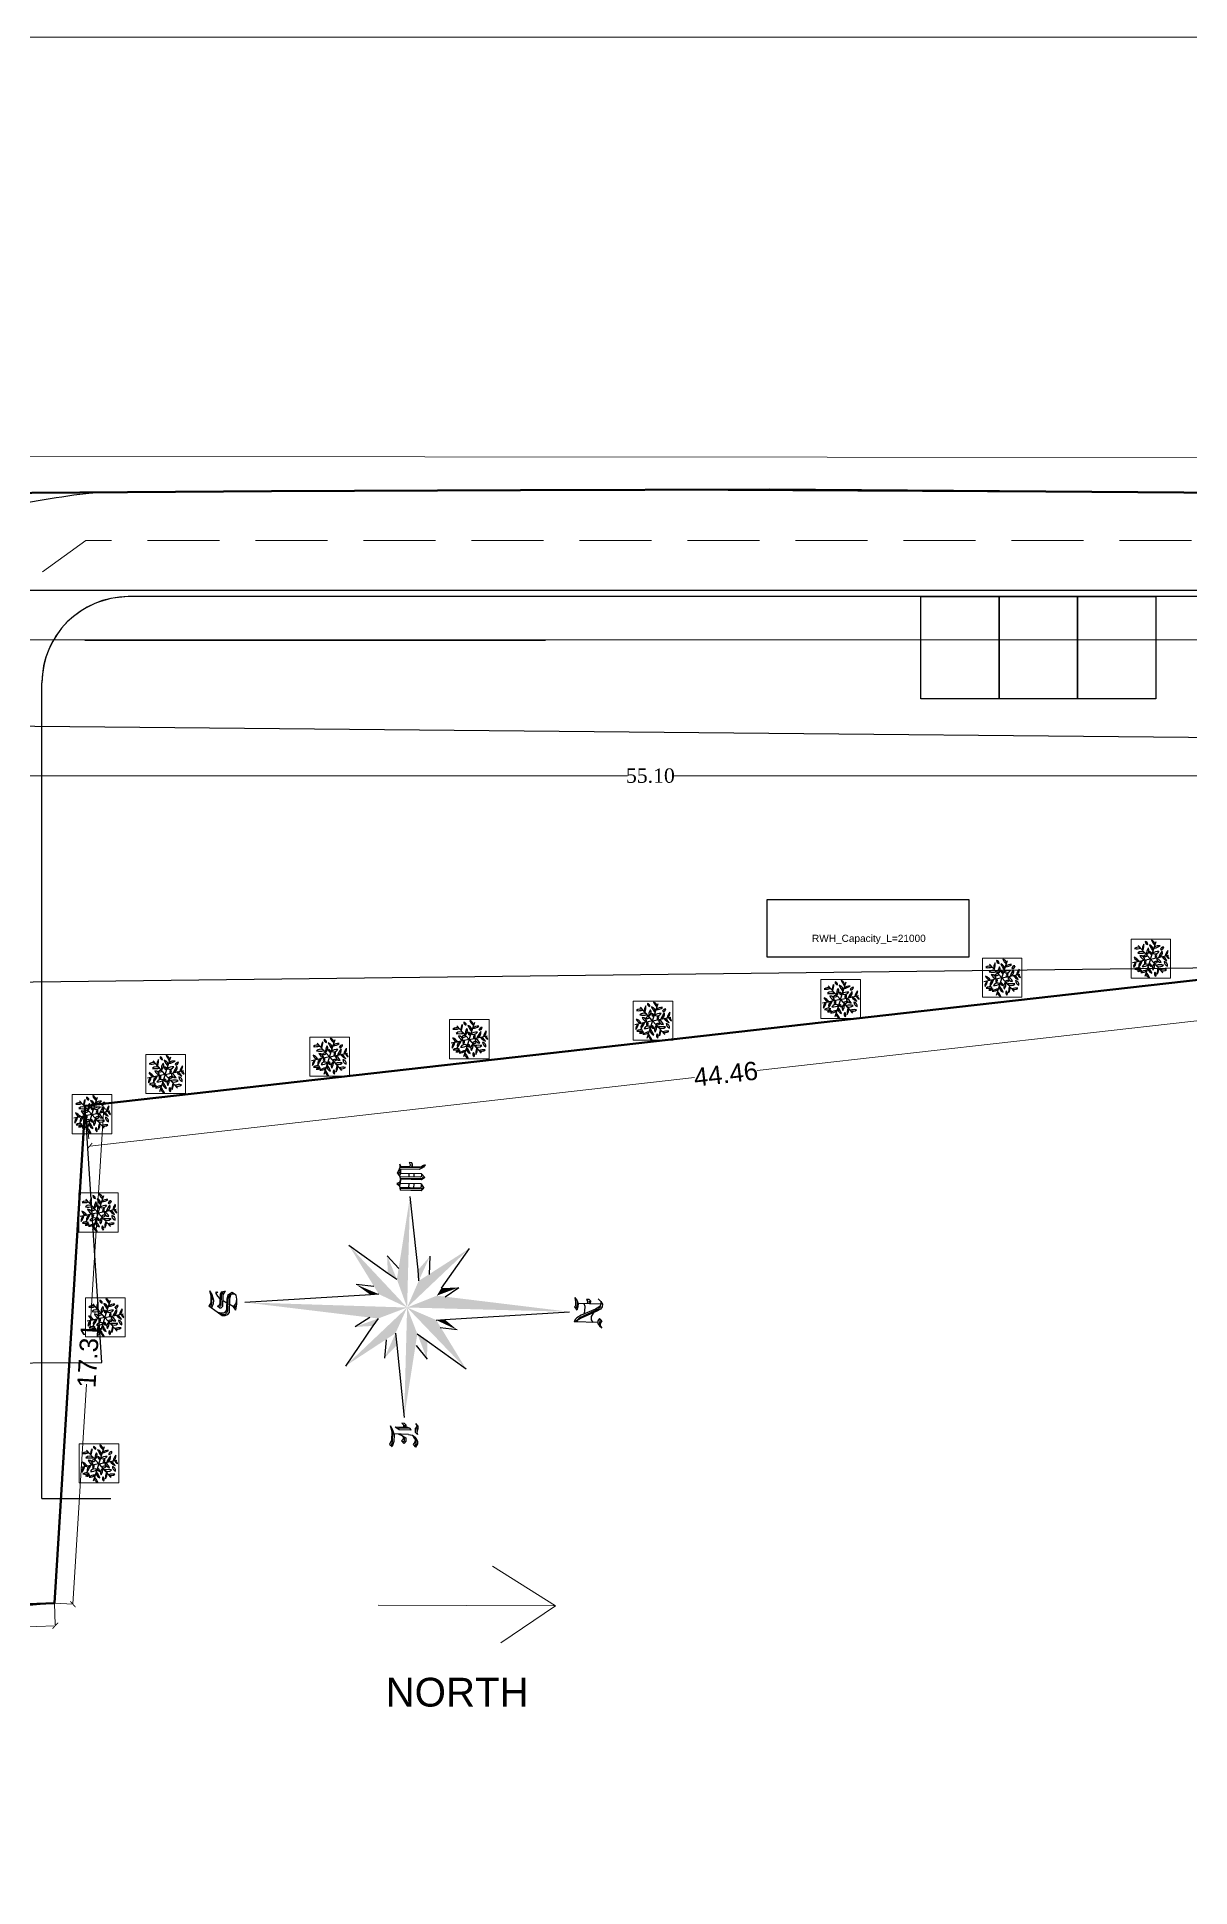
# Model space of a CAD drawing. Header units: metres. Extents: x 0 to 63445, y 32357 to 32804.
# Drawn here: x 63054.1 to 63094.2, y 32740.2 to 32804.5 of the extents above; entities that cross this region are included whole.
import ezdxf

# ---------------------------------------------------------------- set-up
doc = ezdxf.new("R2010")
doc.units = ezdxf.units.M
doc.header["$MEASUREMENT"] = 0
doc.header["$PDMODE"] = 34
doc.header["$PDSIZE"] = -10
for name, pattern in [('CONTINULUS', [0]), ('DASHED2', [0.375, 0.25, -0.125]), ('HIDDEN', [9.525, 6.35, -3.175])]:
    doc.linetypes.add(name, pattern=pattern)
doc.layers.get('0').update_dxf_attribs({"lineweight": 25})
for name, color, linetype in [('ACCBLK_1', 7, 'Continuous'), ('ACCBLK_1_UNIT_1', 7, 'Continuous'), ('TREE', 94, 'Continuous')]:
    doc.layers.add(name, color=color, linetype=linetype)
doc.layers.add('BLK_1_LVL_0_SIDE_SETBACK2', color=7, linetype='Continuous', true_color=0x00cc33, plot=False)
doc.layers.add('BLK_3_LVL_0_SIDE_SETBACK2', color=7, linetype='Continuous', true_color=0x00cc33, plot=False)
for name, color, linetype, lineweight in [('BLK_1_PLANTATION_GREENSTRIP', 7, 'Continuous', 0), ('DIM', 56, 'Continuous', 20), ('DIST_BETWEEN_BLK_1_BLK_2', 7, 'Continuous', 0), ('DIST_BETWEEN_BLK_2_BLK_3', 7, 'Continuous', 0), ('ELEVATION', 142, 'Continuous', 9), ('FUR', 32, 'Continuous', 15), ('hatch', 251, 'Continuous', 20), ('NORTH_DIRECTION', 7, 'Continuous', 0), ('PLANTATION_TREECOVER', 7, 'Continuous', 0), ('PLOT_BOUNDARY', 3, 'Continuous', 30), ('site', 15, 'Continuous', 50), ('wall', 7, 'Continuous', 30)]:
    doc.layers.add(name, color=color, linetype=linetype, lineweight=lineweight)
doc.layers.add('RWH', color=4, linetype='Continuous', plot=False)
doc.styles.get("Standard").update_dxf_attribs({"font": 'arial.ttf', "height": 0.4})
doc.styles.add('TNR', font='times.ttf', dxfattribs={"height": 0.5})
doc.dimstyles.new('ARCHANA', dxfattribs={"dimscale": 0, "dimtxt": 0.5, "dimasz": 0.5, "dimexe": 0, "dimexo": 0, "dimgap": 0, "dimtad": 0, "dimzin": 0, "dimdsep": 46, "dimtxsty": 'TNR', "dimblk": 'ARCHTICK', "dimcen": 0.09, "dimclrd": 36, "dimclre": 36, "dimclrt": 7, "dimadec": 0, "dimazin": 0, "dimtfac": 1, "dimtofl": 0, "dimtmove": 0, "dimatfit": 3, "dimldrblk": 'ARCHTICK', "dimfxl": 1, "dimfrac": 2, "dimtolj": 1, "dimtzin": 0, "dimlwd": -1, "dimlwe": -1, "dimarcsym": 0})

# ---------------------------------------------------------------- blocks, each defined once
blk = doc.blocks.new('_ArchTick')
at = {"color": 0, "linetype": 'ByBlock', "const_width": 0.15}
blk.add_lwpolyline([(-0.5, -0.5), (0.5, 0.5)], dxfattribs=at)
blk = doc.blocks.new('*D62')
at = {"layer": 'Defpoints', "color": 0, "linetype": 'HIDDEN', "ltscale": 3, "transparency": 16777216}
for p in [(62985.051, 32789.972), (62985.049, 32788.589), (63122.73, 32788.451)]:
    blk.add_point(p, dxfattribs=at)
at = {"layer": 'DIM', "color": 36, "linetype": 'DASHED2', "ltscale": 3, "transparency": 16777216}
for p, q in [((62985.05, 32788.972), (62985.051, 32789.972)), ((63122.731, 32788.835), (63122.732, 32789.835))]:
    blk.add_line(p, q, dxfattribs=at)
at = {"layer": 'DIM', "ltscale": 3, "transparency": 16777216}
for p, q in [((62985.051, 32789.972), (63051.024, 32789.907)), ((63122.732, 32789.835), (63053.622, 32789.904))]:
    blk.add_line(p, q, dxfattribs=at)
at = {"layer": 'DIM', "linetype": 'HIDDEN', "ltscale": 3, "transparency": 16777216, "xscale": 0.2, "yscale": 0.2, "zscale": 0.2}
for p, rotation in [((62985.051, 32789.972), 179.942810671462), ((63122.732, 32789.835), 359.942810671462)]:
    blk.add_blockref('_ArchTick', p, dxfattribs=dict(at, rotation=rotation))
at = {"layer": 'DIM', "linetype": 'HIDDEN', "ltscale": 3, "transparency": 16777216, "insert": (63052.323, 32789.905), "char_height": 0.4, "attachment_point": 5, "rotation": 359.94281}
blk.add_mtext('\\A1;{\\H1.6x;137.68}', dxfattribs=at)
blk = doc.blocks.new('*D71')
at = {"layer": 'Defpoints', "color": 0, "linetype": 'HIDDEN', "ltscale": 3, "transparency": 16777216}
for p in [(63054.719, 32750.06), (63031.454, 32749.181), (63054.749, 32749.277)]:
    blk.add_point(p, dxfattribs=at)
at = {"layer": 'DIM', "color": 36, "linetype": 'DASHED2', "ltscale": 3, "transparency": 16777216}
for p, q in [((63054.719, 32750.06), (63054.749, 32749.277)), ((63031.454, 32749.181), (63031.483, 32748.397))]:
    blk.add_line(p, q, dxfattribs=at)
at = {"layer": 'DIM', "ltscale": 3, "transparency": 16777216}
for p, q in [((63031.483, 32748.397), (63042.031, 32748.796)), ((63054.749, 32749.277), (63044.201, 32748.878))]:
    blk.add_line(p, q, dxfattribs=at)
at = {"layer": 'DIM', "linetype": 'HIDDEN', "ltscale": 3, "transparency": 16777216, "xscale": 0.2, "yscale": 0.2, "zscale": 0.2}
for p, rotation in [((63054.749, 32749.277), 2.165660514838513), ((63031.483, 32748.397), 182.1656605148385)]:
    blk.add_blockref('_ArchTick', p, dxfattribs=dict(at, rotation=rotation))
at = {"layer": 'DIM', "linetype": 'HIDDEN', "ltscale": 3, "transparency": 16777216, "insert": (63043.116, 32748.837), "char_height": 0.4, "attachment_point": 5, "rotation": 2.16566}
blk.add_mtext('\\A1;{\\H1.6x;23.28}', dxfattribs=at)
blk = doc.blocks.new('*D72')
at = {"layer": 'Defpoints', "color": 0, "linetype": 'HIDDEN', "ltscale": 3, "transparency": 16777216}
for p in [(63055.786, 32767.337), (63054.719, 32750.06), (63055.363, 32750.021)]:
    blk.add_point(p, dxfattribs=at)
at = {"layer": 'DIM', "color": 36, "linetype": 'DASHED2', "ltscale": 3, "transparency": 16777216}
for p, q in [((63055.786, 32767.337), (63056.43, 32767.297)), ((63054.719, 32750.06), (63055.363, 32750.021))]:
    blk.add_line(p, q, dxfattribs=at)
at = {"layer": 'DIM', "ltscale": 3, "transparency": 16777216}
for p, q in [((63056.43, 32767.297), (63055.958, 32759.645)), ((63055.363, 32750.021), (63055.836, 32757.673))]:
    blk.add_line(p, q, dxfattribs=at)
at = {"layer": 'DIM', "linetype": 'HIDDEN', "ltscale": 3, "transparency": 16777216, "xscale": 0.2, "yscale": 0.2, "zscale": 0.2}
for p, rotation in [((63056.43, 32767.297), 86.46707515823167), ((63055.363, 32750.021), 266.4670751582318)]:
    blk.add_blockref('_ArchTick', p, dxfattribs=dict(at, rotation=rotation))
at = {"layer": 'DIM', "linetype": 'HIDDEN', "ltscale": 3, "transparency": 16777216, "insert": (63055.897, 32758.659), "char_height": 0.4, "attachment_point": 5, "rotation": 86.46708}
blk.add_mtext('\\A1;{\\H1.6x;17.31}', dxfattribs=at)
blk = doc.blocks.new('*D73')
at = {"layer": 'Defpoints', "color": 0, "linetype": 'HIDDEN', "ltscale": 3, "transparency": 16777216}
for p in [(63099.967, 32772.344), (63055.786, 32767.337), (63055.944, 32765.94)]:
    blk.add_point(p, dxfattribs=at)
at = {"layer": 'DIM', "color": 36, "linetype": 'DASHED2', "ltscale": 3, "transparency": 16777216}
for p, q in [((63100.013, 32771.941), (63100.125, 32770.948)), ((63055.831, 32766.934), (63055.944, 32765.94))]:
    blk.add_line(p, q, dxfattribs=at)
at = {"layer": 'DIM', "ltscale": 3, "transparency": 16777216}
for p, q in [((63100.125, 32770.948), (63079.12, 32768.567)), ((63055.944, 32765.94), (63076.949, 32768.321))]:
    blk.add_line(p, q, dxfattribs=at)
at = {"layer": 'DIM', "linetype": 'HIDDEN', "ltscale": 3, "transparency": 16777216, "xscale": 0.2, "yscale": 0.2, "zscale": 0.2}
for p, rotation in [((63100.125, 32770.948), 6.466326129298042), ((63055.944, 32765.94), 186.4663261292981)]:
    blk.add_blockref('_ArchTick', p, dxfattribs=dict(at, rotation=rotation))
at = {"layer": 'DIM', "linetype": 'HIDDEN', "ltscale": 3, "transparency": 16777216, "insert": (63078.035, 32768.444), "char_height": 0.4, "attachment_point": 5, "rotation": 6.46633}
blk.add_mtext('\\A1;{\\H1.6x;44.46}', dxfattribs=at)
blk = doc.blocks.new('A$C55C558FE')
for points in [[(-520.6, 397.8), (-523.9, 391.3), (-530.5, 384.7), (-535.4, 383.1)], [(-498.5, 370.8), (-501, 373.3), (-503.4, 374.1), (-508.3, 370.8), (-521.4, 357.7), (-525.5, 356.9), (-528.8, 358.5), (-531.3, 361), (-532.9, 369.2), (-535.4, 383.1)], [(-520.6, 397.8), (-521.4, 392.1), (-525.5, 384.7), (-528.8, 381.4), (-534.5, 379)], [(-521.4, 393.7), (-523.9, 389.6), (-529.6, 383.9), (-533.7, 381.4)], [(-505.1, 382.3), (-505.9, 383.1), (-510, 385.5), (-513.3, 383.9), (-522.3, 374.9), (-526.4, 374.1), (-527.2, 374.9)], [(-505.1, 382.3), (-506.7, 382.3), (-510.8, 381.4), (-522.3, 370), (-525.5, 370), (-526.4, 370.8), (-527.2, 374.9)], [(-508.3, 383.9), (-512.4, 383.1), (-523.1, 372.4), (-524.7, 372.4)], [(-517.4, 379.8), (-517.4, 384.7), (-516.5, 388.8), (-514.9, 390.5), (-513.3, 388.8), (-516.5, 388.8)], [(-512.4, 353.6), (-505.9, 358.5), (-501, 363.4), (-497.7, 368.3), (-498.5, 370.8), (-499.3, 374.9), (-503.4, 375.7), (-505.9, 376.5), (-510.8, 373.3), (-521.4, 362.6), (-525.5, 361.8), (-527.2, 361.8), (-530.5, 365.1), (-532.9, 369.2)], [(-502.6, 374.9), (-504.3, 374.9), (-510, 372.4), (-521.4, 361), (-524.7, 359.3), (-528, 359.3), (-530.5, 361.8), (-531.3, 365.9)], [(-514.9, 369.2), (-516.5, 375.7)], [(-512.4, 353.6), (-511.6, 359.3), (-513.3, 365.9)], [(-512.4, 356.9), (-508.3, 357.7)], [(-511.6, 359.3), (-510, 359.3), (-505.9, 360.2), (-501, 363.4)], [(-363.6, 241.6), (-496.2, 353)], [(-210.3, 344.1), (-213.6, 340.8), (-219.3, 338.4), (-221.7, 337.6), (-221.7, 332.7), (-224.2, 328.6), (-228.3, 326.1), (-231.6, 327.7), (-231.6, 322.8), (-234.8, 317.9)], [(-215.2, 339.2), (-217.7, 336.7), (-221.7, 335.9)], [(-185.7, 319.6), (-189.8, 318.7), (-192.3, 319.6), (-196.4, 320.4), (-214.4, 338.4), (-218.5, 334.3), (-221.7, 332.7)], [(-198, 313.8), (-200.5, 311.4), (-202.1, 311.4), (-221.7, 331), (-221.7, 332.7)], [(-198, 313.8), (-218.5, 334.3)], [(-191.5, 320.4), (-194.7, 322), (-212.7, 340)], [(-185.7, 319.6), (-188.2, 320.4), (-192.3, 321.2), (-200.5, 329.4), (-198, 331.8), (-197.2, 334.3), (-199.6, 336.7), (-200.5, 334.3), (-202.9, 331.8), (-211.9, 340.8), (-210.3, 344.1)], [(-198.8, 332.7), (-202.1, 329.4)], [(-325.9, 246.5), (-338.2, 311.2)], [(-207.8, 304), (-209.5, 297.4), (-214.4, 297.4), (-234.8, 317.9)], [(-210.3, 298.3), (-212.7, 299.1), (-233.2, 319.6)], [(-229.1, 325.3), (-232.4, 325.3)], [(-207.8, 304), (-210.3, 301.5), (-212.7, 300.7), (-232.4, 320.4), (-231.6, 322.8)], [(-198, 313.8), (-198, 307.3), (-203.7, 308.1), (-224.2, 328.6), (-228.3, 324.5), (-231.6, 322.8)], [(-207.8, 304), (-228.3, 324.5)], [(-220.1, 316.3), (-224.2, 312.2)], [(-199.6, 308.9), (-202.9, 308.9), (-223.4, 329.4)], [(-215.2, 311.4), (-219.3, 307.3)], [(-210.3, 326.1), (-213.6, 322.8)], [(-205.4, 321.2), (-208.6, 317.9)], [(-292.4, 221.2), (-230.9, 302.2)], [(-352.1, 246.5), (-368, 265.2)], [(-309.9, 264.7), (-310.4, 240.8)], [(-354.6, 234.3), (-363.6, 241.6)], [(-322.6, 231.8), (-325.9, 246.5)], [(-390.6, 208.1), (-456, 194.1)], [(-385.7, 219.5), (-409.3, 224)], [(-378.3, 210.5), (-390.6, 208.1)], [(-302.2, 209.7), (-292.4, 221.2)], [(-267.7, 223.6), (-285.8, 206.4)], [(-390.6, 181.9), (-409.6, 165.1)], [(-375, 179.4), (-384.9, 166.3)], [(-221.1, 194.1), (-286.6, 181)], [(-384.9, 166.3), (-446.3, 86.9)], [(-353.8, 158.1), (-350.5, 141.7)], [(-321.8, 154), (-312.8, 146.6)], [(-290.7, 168.8), (-268.4, 165.2)], [(-366, 147.5), (-368, 123.6)], [(-350.5, 141.7), (-338.4, 76.9)], [(-310.4, 124.5), (-325.1, 142.6)], [(-312.8, 146.6), (-181, 36.1)], [(-467.7, 92.4), (-471.8, 85), (-480.8, 76), (-485.8, 74.4), (-485.8, 69.5)], [(-467.7, 92.4), (-469.4, 85.9), (-472.7, 79.3), (-479.2, 72.8), (-485.8, 69.5)], [(-468.6, 88.3), (-471.8, 83.4), (-480.8, 74.4), (-485.8, 71.1)], [(-457.9, 66.2), (-471.8, 80.1)], [(-451.4, 67.8), (-462.8, 79.3), (-463.7, 83.4), (-464.5, 85.9)], [(-451.4, 67.8), (-450.6, 70.3), (-452.2, 73.6), (-453.8, 75.2), (-451.4, 77.7), (-451.4, 80.9), (-453.8, 83.4), (-453.8, 80.1), (-456.3, 77.7), (-464.5, 85.9)], [(-452.2, 71.9), (-462, 81.8)], [(-453, 79.3), (-456.3, 76)], [(-467.7, 76), (-465.3, 71.9), (-464.5, 67.8), (-463.7, 65.4), (-466.9, 62.1), (-471, 61.3)], [(-465.3, 71.9), (-465.3, 68.7), (-467.7, 66.2), (-471, 66.2), (-471, 61.3)], [(-465.3, 67), (-468.6, 63.7), (-470.2, 63.7)], [(-457.9, 66.2), (-454.6, 61.3), (-453.8, 57.2), (-453.8, 55.6), (-455.5, 50.6), (-457.9, 48.2), (-462.8, 46.6)], [(-454.6, 61.3), (-455.5, 58.8), (-456.3, 54.7), (-458.7, 52.3), (-462.8, 51.5), (-462.8, 46.6)], [(-454.6, 56.4), (-457.1, 52.3), (-459.6, 49.8), (-462.8, 48.2)], [(-440.7, 70.3), (-441.5, 66.2), (-445.6, 65.4), (-448.9, 62.1), (-448.9, 57.2)], [(-440.7, 70.3), (-440.7, 65.4), (-443.2, 62.9), (-447.3, 60.5), (-448.9, 57.2)], [(-443.2, 64.6), (-445.6, 62.1)], [(-162.2, 45.3), (-163, 39.6), (-164.6, 36.3), (-167.9, 33), (-172, 30.6)], [(-162.2, 45.3), (-165.5, 40.4), (-169.6, 36.3), (-171.2, 36.3), (-172, 30.6)], [(-163.8, 38.8), (-167.9, 34.7), (-172, 33.8)], [(-158.9, 30.6), (-160.5, 27.3), (-165.5, 22.4), (-168.7, 20.7)], [(-142.5, 14.2), (-164.6, 36.3)], [(-152.4, 24), (-149.9, 26.5), (-149.9, 29.7), (-152.4, 32.2), (-153.2, 29.7), (-155.6, 27.3)], [(-151.5, 28.1), (-154, 25.7)], [(-140.1, 16.6), (-142.5, 14.2), (-145.8, 12.6), (-152.4, 14.2), (-172.8, 21.6), (-179.4, 23.2), (-182.7, 23.2), (-185.9, 21.6)], [(-163, -1.4), (-185.9, 21.6)], [(-145, 11.7), (-149.9, 11.7), (-154, 12.6), (-176.9, 20.7), (-185.1, 20.7)], [(-140.1, 21.6), (-140.1, 16.6), (-140.9, 12.6), (-143.4, 10.1), (-147.4, 9.3), (-154, 10.9), (-174.5, 18.3), (-181, 19.9), (-183.5, 19.1)], [(-158.1, 11.7), (-159.7, 11.7), (-163.8, 10.9), (-167.1, 7.6), (-167.9, 3.5)], [(-157.3, 1.1), (-161.4, 0.3), (-163.8, -2.2), (-164.6, -6.3), (-163.8, -10.4)], [(-157.3, 1.1), (-157.3, -3.8), (-161.4, -4.6), (-163.8, -7.1), (-163.8, -10.4)], [(-158.1, -1.4), (-161.4, -3), (-163.8, -5.5)]]:
    blk.add_lwpolyline(points)
at = {"color": 1}
for points in [[(-339, 194.1), (-496.2, 353), (-378.3, 210.5)], [(-339, 194.1), (-181, 36.1), (-298.1, 177.8)]]:
    blk.add_solid(points, dxfattribs=at)
at = {"color": 5}
for points in [[(-339, 194.1), (-338.2, 311.2), (-354.6, 234.3)], [(-339, 194.1), (-221.1, 194.1), (-302.2, 209.7)], [(-339, 194.1), (-456, 194.1), (-375, 179.4)], [(-339, 194.1), (-338.4, 76.9), (-321.8, 154)]]:
    blk.add_solid(points, dxfattribs=at)
at = {"color": 3}
for points in [[(-339, 194.1), (-230.9, 302.2), (-322.6, 231.8)], [(-339, 194.1), (-446.3, 86.9), (-353.8, 158.1)]]:
    blk.add_solid(points, dxfattribs=at)
at = {"color": 6}
for points in [[(-354.6, 234.3), (-363.6, 241.6), (-368, 265.2)], [(-322.6, 231.8), (-325.9, 246.5), (-309.9, 264.7)], [(-378.3, 210.5), (-390.6, 208.1), (-409.3, 224)], [(-302.2, 209.7), (-292.4, 221.2), (-267.7, 223.6)], [(-375, 179.4), (-384.9, 166.3), (-409.6, 165.1)], [(-298.1, 177.8), (-286.6, 181), (-268.4, 165.2)], [(-353.8, 158.1), (-350.5, 141.7), (-368, 123.6)], [(-321.8, 154), (-312.8, 146.6), (-310.2, 124.3)]]:
    blk.add_solid(points, dxfattribs=at)
blk = doc.blocks.new('A$C6F0F3F3F')
at = {"layer": 'TREE'}
for points in [[(11.4, 11.8, 0), (0, 9.4, 0)], [(11.4, 11.8, 0), (3.6, 20.5, 0)], [(11.4, 11.8, 0), (7.8, 0.7, 0)], [(11.4, 11.8, 0), (15, 22.9, 0)], [(11.4, 11.8, 0), (22.9, 14.2, 0)], [(11.4, 11.8, 0), (19.2, 3.1, 0)]]:
    blk.add_polyline3d(points, dxfattribs=at)
for centre, radius, start, end in [((19.3, 26.5), 7.79, 200.3878, 229.0632), ((11, 20.7), 3.28, 359.75, 72.0497), ((-2.5, 5.2), 8.47, 38.197, 65.0866), ((5.5, 14.8), 4.91, 203.3521, 250.9965), ((3.4, 16), 3.28, 59.75, 132.0497), ((2.5, 26.1), 7.79, 260.3878, 289.0632), ((5.6, 13.4), 3.27, 47.2702, 135.7188), ((5.3, 34.2), 18.7, 263.8113, 277.5003), ((4.6, 10.9), 3.18, 2.4729, 88.6145), ((10.3, 16.7), 6.23, 205.1527, 245.9348), ((11.1, 18.4), 4.91, 143.3521, 190.9965), ((-1.3, 20.6), 8.47, 338.197, 5.0866), ((8.5, 12.4), 1.93, 60.9077, 140.1073), ((8, 15.1), 1.77, 236.5427, 324.4723), ((7.7, 21), 1.93, 0.9077, 80.1073), ((9.8, 22.8), 1.77, 176.5427, 264.4723), ((7.2, 17.3), 3.18, 302.4729, 28.6145), ((15.1, 15.2), 6.23, 145.1527, 185.9348), ((27.8, 28.3), 18.7, 203.8113, 217.5003), ((9.9, 17.6), 3.27, 347.2702, 75.7188), ((12.5, 16.4), 1.77, 176.5427, 264.4723), ((10.4, 14.6), 1.93, 0.9077, 80.1073), ((16.2, 10.3), 6.23, 85.1527, 125.9348), ((14.1, 18.2), 3.18, 242.4729, 328.6145), ((17, 15.4), 4.91, 83.3521, 130.9965), ((12.7, 27.2), 8.47, 278.197, 305.0866), ((16, 13.2), 1.77, 116.5427, 204.4723), ((13.4, 14.1), 1.93, 300.9077, 20.1073), ((12.6, 6.9), 6.23, 25.1527, 65.9348), ((18.3, 12.7), 3.18, 182.4729, 268.6145), ((15.7, 16), 3.27, 287.2702, 15.7188), ((33.9, 5.9), 18.7, 143.8113, 157.5003), ((18, 19.6), 1.81, 262.8639, 358.5782), ((19.8, 17.4), 2.13, 91.7015, 169.7406), ((25.4, 18.4), 8.47, 218.197, 245.0866), ((17.3, 8.7), 4.91, 23.3521, 70.9965), ((28.3, 12.3), 7.79, 140.3878, 169.0632), ((19.1, 16.6), 3.28, 299.75, 12.0497), ((24.6, 14.8), 3.16, 196.0238, 246.0109), ((20.6, 11.3), 2.77, 12.2233, 69.8114), ((3.9, 7), 3.28, 119.75, 192.0497), ((-5.3, 11.3), 7.79, 320.3878, 349.0632), ((3.6, 2.9), 3.28, 59.75, 132.0497), ((2.7, 13), 7.79, 260.3878, 289.0632), ((5, 1.5), 3.16, 76.0238, 126.0109), ((3.9, 6.7), 2.77, 252.2233, 309.8114), ((7.2, 7.6), 3.27, 107.2702, 195.7188), ((-11.1, 17.7), 18.7, 323.8113, 337.5003), ((10.1, -3.6), 8.47, 98.197, 125.0866), ((5.8, 8.2), 4.91, 263.3521, 310.9965), ((8.8, 5.4), 3.18, 62.4729, 148.6145), ((6.6, 13.2), 6.23, 265.1527, 305.9348), ((9.4, 9.5), 1.93, 120.9077, 200.1073), ((6.8, 10.4), 1.77, 296.5427, 24.4723), ((3.5, -2.7), 7.79, 20.3878, 49.0632), ((11.8, 3.1), 3.28, 179.75, 252.0497), ((13, 6), 3.27, 167.2702, 255.7188), ((-4.9, -4.7), 18.7, 23.8113, 37.5003), ((10.3, 7.1), 1.77, 356.5427, 84.4723), ((12.4, 8.9), 1.93, 180.9077, 260.1073), ((15.7, 6.3), 3.18, 122.4729, 208.6145), ((7.8, 8.3), 6.23, 325.1527, 5.9348), ((14.9, 8.5), 1.77, 56.5427, 144.4723), ((14.4, 11.2), 1.93, 240.9077, 320.1073), ((15.6, 2.4), 1.81, 142.8639, 238.5782), ((12.8, 1.9), 2.13, 331.7015, 49.7406), ((17.2, 10.2), 3.27, 227.2702, 315.7188), ((17.6, -10.6), 18.7, 83.8113, 97.5003), ((24.1, 3), 8.47, 158.197, 185.0866), ((11.7, 5.2), 4.91, 323.3521, 10.9965), ((20.3, -2.5), 7.79, 80.3878, 109.0632), ((19.4, 7.6), 3.28, 239.75, 312.0497), ((19.6, 7.6), 2.59, 350.709, 79.1064), ((23.1, 10.1), 3.05, 178.6571, 251.1583)]:
    blk.add_arc(centre, radius, start, end, dxfattribs=at)
blk = doc.blocks.new('*D172')
at = {"layer": 'Defpoints', "color": 0, "ltscale": 3, "transparency": 16777216}
for p in [(20.474, 32785.26), (63119.861, 32785.26), (19.643, 32772.509)]:
    blk.add_point(p, dxfattribs=at)
at = {"layer": 'DIM', "ltscale": 3, "transparency": 16777216}
for p, q in [((25.474, 32785.26), (20.474, 32785.26)), ((20.474, 32785.26), (20.474, 32779.279)), ((20.474, 32772.509), (20.474, 32778.49)), ((19.643, 32772.509), (20.474, 32772.509))]:
    blk.add_line(p, q, dxfattribs=at)
at = {"layer": 'DIM', "ltscale": 3, "transparency": 16777216, "xscale": 0.05, "yscale": 0.05, "zscale": 0.05}
for p, rotation in [((20.474, 32785.26), 90), ((20.474, 32772.509), 270)]:
    blk.add_blockref('_ArchTick', p, dxfattribs=dict(at, rotation=rotation))
at = {"layer": 'DIM', "color": 7, "ltscale": 3, "transparency": 16777216, "insert": (20.474, 32778.885), "char_height": 0.4, "attachment_point": 5, "rotation": 90}
blk.add_mtext('\\A1;{\\H0.6x;12.75}', dxfattribs=at)
blk = doc.blocks.new('*D330')
at = {"layer": 'Defpoints', "color": 0, "ltscale": 0.5, "transparency": 16777216}
for p in [(63102.966, 32778.808), (63102.966, 32776.816), (63047.863, 32776.192)]:
    blk.add_point(p, dxfattribs=at)
at = {"layer": 'DIST_BETWEEN_BLK_1_BLK_2', "color": 36, "ltscale": 0.5, "transparency": 16777216}
for p, q in [((63047.863, 32776.192), (63047.863, 32778.808)), ((63047.863, 32778.808), (63074.615, 32778.808)), ((63102.966, 32778.808), (63076.215, 32778.808)), ((63102.966, 32776.816), (63102.966, 32778.808))]:
    blk.add_line(p, q, dxfattribs=at)
at = {"layer": 'DIST_BETWEEN_BLK_1_BLK_2', "color": 36, "ltscale": 0.5, "transparency": 16777216, "xscale": 0.5, "yscale": 0.5, "zscale": 0.5, "rotation": 180}
blk.add_blockref('_ArchTick', (63047.863, 32778.808), dxfattribs=at)
at = {"layer": 'DIST_BETWEEN_BLK_1_BLK_2', "color": 36, "ltscale": 0.5, "transparency": 16777216, "xscale": 0.5, "yscale": 0.5, "zscale": 0.5}
blk.add_blockref('_ArchTick', (63102.966, 32778.808), dxfattribs=at)
at = {"layer": 'DIST_BETWEEN_BLK_1_BLK_2', "color": 7, "ltscale": 0.5, "transparency": 16777216, "insert": (63075.415, 32778.808), "char_height": 0.5, "attachment_point": 5, "style": 'TNR'}
blk.add_mtext('\\A1;55.10', dxfattribs=at)
blk = doc.blocks.new('*D378')
at = {"layer": 'Defpoints', "color": 0, "ltscale": 0.5, "transparency": 16777216}
for p in [(63099.867, 32783.536), (62975.334, 32781.958), (63099.867, 32781.958)]:
    blk.add_point(p, dxfattribs=at)
at = {"layer": 'DIST_BETWEEN_BLK_2_BLK_3', "color": 36, "ltscale": 0.5, "transparency": 16777216}
for p, q in [((62975.334, 32781.958), (62975.334, 32783.536)), ((62975.334, 32783.536), (63036.66, 32783.536)), ((63099.867, 32783.536), (63038.542, 32783.536)), ((63099.867, 32781.958), (63099.867, 32783.536))]:
    blk.add_line(p, q, dxfattribs=at)
at = {"layer": 'DIST_BETWEEN_BLK_2_BLK_3', "color": 36, "ltscale": 0.5, "transparency": 16777216, "xscale": 0.5, "yscale": 0.5, "zscale": 0.5, "rotation": 180}
blk.add_blockref('_ArchTick', (62975.334, 32783.536), dxfattribs=at)
at = {"layer": 'DIST_BETWEEN_BLK_2_BLK_3', "color": 36, "ltscale": 0.5, "transparency": 16777216, "xscale": 0.5, "yscale": 0.5, "zscale": 0.5}
blk.add_blockref('_ArchTick', (63099.867, 32783.536), dxfattribs=at)
at = {"layer": 'DIST_BETWEEN_BLK_2_BLK_3', "color": 7, "ltscale": 0.5, "transparency": 16777216, "insert": (63037.601, 32783.536), "char_height": 0.5, "attachment_point": 5, "style": 'TNR'}
blk.add_mtext('\\A1;124.53', dxfattribs=at)
blk = doc.blocks.new('*D433')
at = {"layer": 'Defpoints', "color": 0, "ltscale": 3, "transparency": 16777216}
for p in [(0.832, 32781.665), (63266.619, 32781.665), (0, 32768.914)]:
    blk.add_point(p, dxfattribs=at)
at = {"layer": 'DIM', "ltscale": 3, "transparency": 16777216}
for p, q in [((5.832, 32781.665), (0.832, 32781.665)), ((0.832, 32781.665), (0.832, 32775.684)), ((0.832, 32768.914), (0.832, 32774.895)), ((0, 32768.914), (0.832, 32768.914))]:
    blk.add_line(p, q, dxfattribs=at)
at = {"layer": 'DIM', "ltscale": 3, "transparency": 16777216, "xscale": 0.05, "yscale": 0.05, "zscale": 0.05}
for p, rotation in [((0.832, 32781.665), 90), ((0.832, 32768.914), 270)]:
    blk.add_blockref('_ArchTick', p, dxfattribs=dict(at, rotation=rotation))
at = {"layer": 'DIM', "color": 7, "ltscale": 3, "transparency": 16777216, "insert": (0.832, 32775.289), "char_height": 0.4, "attachment_point": 5, "rotation": 90}
blk.add_mtext('\\A1;{\\H0.6x;12.75}', dxfattribs=at)
blk = doc.blocks.new('*D438')
at = {"layer": 'Defpoints', "color": 0, "ltscale": 3, "transparency": 16777216}
for p in [(0.832, 32800.914), (63266.308, 32800.914), (0, 32788.163)]:
    blk.add_point(p, dxfattribs=at)
at = {"layer": 'DIM', "ltscale": 3, "transparency": 16777216}
for p, q in [((5.832, 32800.914), (0.832, 32800.914)), ((0.832, 32800.914), (0.832, 32794.933)), ((0.832, 32788.163), (0.832, 32794.144)), ((0, 32788.163), (0.832, 32788.163))]:
    blk.add_line(p, q, dxfattribs=at)
at = {"layer": 'DIM', "ltscale": 3, "transparency": 16777216, "xscale": 0.05, "yscale": 0.05, "zscale": 0.05}
for p, rotation in [((0.832, 32800.914), 90), ((0.832, 32788.163), 270)]:
    blk.add_blockref('_ArchTick', p, dxfattribs=dict(at, rotation=rotation))
at = {"layer": 'DIM', "color": 7, "ltscale": 3, "transparency": 16777216, "insert": (0.832, 32794.538), "char_height": 0.4, "attachment_point": 5, "rotation": 90}
blk.add_mtext('\\A1;{\\H0.6x;12.75}', dxfattribs=at)

msp = doc.modelspace()

# ---------------------------------------------------------------- linework, layer by layer
at = {"layer": 'ACCBLK_1', "color": 7, "ltscale": 0.5}
msp.add_lwpolyline([(63084.811, 32785.0317), (63092.9692, 32785.0317), (63092.9692, 32781.4756), (63084.811, 32781.4756)], close=True, dxfattribs=at)
at = {"layer": 'ACCBLK_1_UNIT_1', "color": 4, "linetype": 'CONTINULUS', "ltscale": 0.05}
msp.add_lwpolyline([(63084.811, 32781.4756), (63084.811, 32785.0317), (63087.5304, 32785.0317), (63087.5304, 32781.4756)], close=True, dxfattribs=at)
at = {"layer": 'ACCBLK_1_UNIT_1', "color": 3, "linetype": 'CONTINULUS', "ltscale": 0.05}
msp.add_lwpolyline([(63087.5304, 32781.4756), (63087.5304, 32785.0317), (63090.2498, 32785.0317), (63090.2498, 32781.4756)], close=True, dxfattribs=at)
at = {"layer": 'ACCBLK_1_UNIT_1', "color": 2, "linetype": 'CONTINULUS', "ltscale": 0.05}
msp.add_lwpolyline([(63090.2498, 32781.4756), (63090.2498, 32785.0317), (63092.9692, 32785.0317), (63092.9692, 32781.4756)], close=True, dxfattribs=at)
at = {"layer": 'BLK_1_LVL_0_SIDE_SETBACK2', "color": 102}
msp.add_lwpolyline([(63055.7856, 32767.337), (63098.6737, 32772.1979), (63125.6442, 32773.7737), (63124.4385, 32779.8469), (63046.7442, 32780.5928), (63046.7442, 32778.9839), (63047.3538, 32778.9839), (63047.3538, 32777.1339), (63047.8635, 32777.1339), (63047.8635, 32766.2162), (63047.8635, 32761.8342), (63047.3538, 32761.8342), (63047.3538, 32759.9842), (63046.7442, 32759.9842), (63046.7442, 32758.3753), (63056.3671, 32758.4216), (63055.8587, 32766.2163), (63055.7856, 32767.337)], close=True, dxfattribs=at)
at = {"layer": 'BLK_1_PLANTATION_GREENSTRIP', "ltscale": 0.5}
msp.add_lwpolyline([(63052.296, 32788.629), (63055.134, 32788.6486), (63056.3364, 32788.654), (63055.4996, 32788.579), (63054.2773, 32788.3876), (63053.8421, 32788.315)], dxfattribs=at)
at = {"layer": 'BLK_1_PLANTATION_GREENSTRIP', "linetype": 'CONTINULUS', "ltscale": 0.05}
msp.add_lwpolyline([(63099.9389, 32772.332), (63055.7856, 32767.337), (63054.9432, 32753.6917), (63054.2856, 32753.6917), (63054.2856, 32782.0317), (63054.293, 32782.2424), (63054.3123, 32782.4308), (63054.3455, 32782.6281), (63054.3918, 32782.8228), (63054.4249, 32782.9352), (63054.4624, 32783.0463), (63054.5013, 32783.1482), (63054.5403, 32783.2414), (63054.5637, 32783.2932), (63054.5884, 32783.3452), (63054.6404, 32783.447), (63054.6963, 32783.5468), (63054.7559, 32783.6443), (63054.8133, 32783.731), (63054.8795, 32783.8236), (63054.951, 32783.9157), (63055.0259, 32784.005), (63055.1033, 32784.0903), (63055.1863, 32784.1748), (63055.2643, 32784.2485), (63055.347, 32784.3212), (63055.7144, 32784.5874), (63056.1814, 32784.8211), (63056.7235, 32784.9786), (63057.2856, 32785.0317), (63098.3431, 32785.0317)], dxfattribs=at)
at = {"layer": 'BLK_3_LVL_0_SIDE_SETBACK2', "ltscale": 0.5}
msp.add_lwpolyline([(62975.3344, 32785.2604), (63123.3638, 32785.2604), (63125.8956, 32772.5078), (62975.3344, 32770.6808), (62975.3344, 32785.2604)], close=True, dxfattribs=at)
at = {"layer": 'ELEVATION', "ltscale": 20}
msp.add_lwpolyline([(62933.9122, 32675.9187), (63155.3584, 32675.9187), (63155.3584, 32804.4763), (62933.9122, 32804.4763)], close=True, dxfattribs=at)
at = {"layer": 'hatch', "linetype": 'DASHED2', "ltscale": 10}
for p in [(63051.2798, 32783.6795), (63120.4551, 32786.9867)]:
    msp.add_line(p, (63055.8122, 32786.9867), dxfattribs=at)
at = {"layer": 'NORTH_DIRECTION'}
msp.add_line((63072.1171, 32749.965), (63070.2212, 32748.6849), dxfattribs=at)
msp.add_lwpolyline([(63065.965, 32749.9881), (63072.1171, 32749.965), (63069.9338, 32751.3492)], dxfattribs=at)
at = {"layer": 'PLANTATION_TREECOVER', "color": 2, "ltscale": 0.5}
for points in [[(63092.1085, 32773.1303), (63093.4813, 32773.1303), (63093.4813, 32771.7738), (63092.1085, 32771.7738)], [(63086.9455, 32772.4743), (63088.3183, 32772.4743), (63088.3183, 32771.1178), (63086.9455, 32771.1178)], [(63081.336, 32771.7272), (63082.7088, 32771.7272), (63082.7088, 32770.3706), (63081.336, 32770.3706)], [(63074.8183, 32770.98), (63076.1911, 32770.98), (63076.1911, 32769.6235), (63074.8183, 32769.6235)], [(63068.4417, 32770.3343), (63069.8145, 32770.3343), (63069.8145, 32768.9778), (63068.4417, 32768.9778)], [(63063.5926, 32769.7288), (63064.9654, 32769.7288), (63064.9654, 32768.3723), (63063.5926, 32768.3723)], [(63057.8948, 32769.1233), (63059.2676, 32769.1233), (63059.2676, 32767.7667), (63057.8948, 32767.7667)], [(63055.3398, 32767.7283), (63056.7126, 32767.7283), (63056.7126, 32766.3717), (63055.3398, 32766.3717)], [(63055.5627, 32764.3109), (63056.9355, 32764.3109), (63056.9355, 32762.9544), (63055.5627, 32762.9544)], [(63055.7999, 32760.6737), (63057.1727, 32760.6737), (63057.1727, 32759.3172), (63055.7999, 32759.3172)], [(63055.5824, 32755.5919), (63056.9552, 32755.5919), (63056.9552, 32754.2354), (63055.5824, 32754.2354)]]:
    msp.add_lwpolyline(points, close=True, dxfattribs=at)
at = {"layer": 'PLOT_BOUNDARY', "linetype": 'CONTINULUS', "ltscale": 0.05}
msp.add_lwpolyline([(63026.5842, 32788.4607), (63055.4295, 32788.6507), (63065.2281, 32788.7075), (63075.8553, 32788.7416), (63096.128, 32788.6354), (63122.7303, 32788.4513), (63126.5689, 32769.1162), (63100.1608, 32768.5524), (63099.967, 32772.3445), (63055.7856, 32767.337), (63054.719, 32750.0603), (63045.0909, 32749.1655)], dxfattribs=at)
at = {"layer": 'RWH', "color": 4}
msp.add_lwpolyline([(63086.4752, 32772.5092), (63079.4752, 32772.5092), (63079.4752, 32774.5092), (63086.4752, 32774.5092), (63086.4752, 32772.5092)], close=True, dxfattribs=at)
at = {"layer": 'site', "lineweight": 60}
for points in [[(63050.5935, 32788.6172), (63062.2607, 32788.698), (63070.9027, 32788.7257), (63079.5478, 32788.7535), (63095.5425, 32788.6396), (63111.5373, 32788.5256), (63116.7559, 32788.4885), (63122.7303, 32788.4513), (63124.8347, 32777.8513)], [(63124.8347, 32777.8513), (63126.5689, 32769.1162), (63109.7765, 32769.044), (63100.1608, 32768.5524), (63099.967, 32772.3445), (63085.4317, 32770.6971), (63072.5611, 32769.2383), (63055.7856, 32767.337), (63054.719, 32750.0603), (63031.4536, 32749.1805)]]:
    msp.add_lwpolyline(points, dxfattribs=at)
at = {"layer": 'wall'}
for p, q in [((63098.3431, 32785.0317), (63057.2856, 32785.0317)), ((63054.2856, 32753.6917), (63054.2856, 32782.0317))]:
    msp.add_line(p, q, dxfattribs=at)
at = {"layer": 'wall', "ltscale": 0.5}
for p, q in [((63055.7702, 32783.523), (63071.7702, 32783.523)), ((63054.2856, 32753.6917), (63056.6756, 32753.6917))]:
    msp.add_line(p, q, dxfattribs=at)
at = {"layer": 'wall'}
msp.add_arc((63057.2856, 32782.0317), 3, 90, 180, dxfattribs=at)
msp.add_spline([(63046.7116, 32788.0898), (63050.3007, 32788.073), (63053.13, 32788.2113), (63056.4271, 32788.6576), (63057.1573, 32788.6626), (63057.6581, 32788.6661)], degree=3, dxfattribs=at)

# ---------------------------------------------------------------- block references
at = {"layer": 'FUR', "xscale": 0.0546311990480498, "yscale": 0.0546311990480498, "zscale": 0.0546311990480498}
for p in [(63092.1613, 32771.7953), (63086.9984, 32771.1392), (63081.3889, 32770.3921), (63074.8712, 32769.6449), (63068.4946, 32768.9992), (63063.6454, 32768.3937), (63057.9477, 32767.7882), (63055.3927, 32766.3932), (63055.6156, 32762.9758), (63055.8528, 32759.3386), (63055.6353, 32754.2568)]:
    msp.add_blockref('A$C6F0F3F3F', p, dxfattribs=at)
at = {"layer": 'wall', "ltscale": 0.05, "xscale": 0.0252428072411514, "yscale": 0.0252428072411514, "zscale": 0.0252428072411514, "rotation": 43.49502378087588}
msp.add_blockref('A$C55C558FE', (63076.5475, 32762.6676), dxfattribs=at)

# ---------------------------------------------------------------- texts
at = {"layer": 'NORTH_DIRECTION', "insert": (63066.2209, 32747.4673), "char_height": 1, "attachment_point": 1}
msp.add_mtext_dynamic_manual_height_columns('NORTH', width=5.756756, gutter_width=5, heights=[0], dxfattribs=at)
at = {"layer": 'RWH', "color": 4, "insert": (63081.0273, 32773.2842), "char_height": 0.25, "attachment_point": 1}
msp.add_mtext_dynamic_manual_height_columns('RWH_Capacity_L=21000', width=1.302642, gutter_width=1.25, heights=[0], dxfattribs=at)

# ---------------------------------------------------------------- dimensions: what is measured, and where the dimension line sits
at = {"layer": 'DIM', "ltscale": 3}
for base, p1, p2, picture, middle in [((0.8318, 32800.9139), (0, 32788.1627), (63266.3084, 32800.9139), '*D438', (0.8318, 32794.5383)), ((20.4743, 32785.2604), (19.6426, 32772.5092), (63119.8612, 32785.2604), '*D172', (20.4743, 32778.8848)), ((0.8318, 32781.6651), (0, 32768.9139), (63266.6191, 32781.6651), '*D433', (0.8318, 32775.2895))]:
    dim = msp.add_linear_dim(base=base, p1=p1, p2=p2, angle=90, text='{\\H0.6x;<>}', dimstyle='ARCHANA', override={"dimscale": 1, "dimtxt": 0.278, "dimasz": 0.05, "dimtxsty": 'Standard', "dimclrd": 256, "dimclre": 256, "dimfxl": 5, "dimfxlon": 1, "dimarcsym": 1}, dxfattribs=at)
    dim.commit()
    dim.dimension.update_dxf_attribs({"geometry": picture, "text_midpoint": middle})
at = {"layer": 'DIM', "linetype": 'HIDDEN', "ltscale": 3}
dim = msp.add_linear_dim(base=(62985.0506, 32789.9724), p1=(63122.7303, 32788.4513), p2=(62985.0492, 32788.5887), angle=179.942811, text='{\\H1.6x;<>}', dimstyle='ARCHANA', override={"dimscale": 1, "dimtxt": 0.278, "dimasz": 0.2, "dimtxsty": 'Standard', "dimclrd": 256, "dimclrt": 256, "dimfxlon": 1, "dimarcsym": 1}, dxfattribs=at)
dim.commit()
dim.dimension.update_dxf_attribs({"geometry": '*D62', "text_midpoint": (63052.323, 32789.9053), "dimtype": 161})
for p1, p2, distance, picture, middle in [((63099.967, 32772.3445), (63055.7856, 32767.337), 1.4057, '*D73', (63078.0346, 32768.444)), ((63055.7856, 32767.337), (63054.719, 32750.0603), 0.6456, '*D72', (63055.8967, 32758.6588)), ((63031.4536, 32749.1805), (63054.719, 32750.0603), -0.7841, '*D71', (63043.1159, 32748.8369))]:
    dim = msp.add_aligned_dim(p1=p1, p2=p2, distance=distance, text='{\\H1.6x;<>}', dimstyle='ARCHANA', override={"dimscale": 1, "dimtxt": 0.278, "dimasz": 0.2, "dimtxsty": 'Standard', "dimclrd": 256, "dimclrt": 256, "dimfxlon": 1, "dimarcsym": 1}, dxfattribs=at)
    dim.commit()
    dim.dimension.update_dxf_attribs({"geometry": picture, "text_midpoint": middle})
at = {"layer": 'DIST_BETWEEN_BLK_1_BLK_2', "ltscale": 0.5}
dim = msp.add_linear_dim(base=(63102.9661, 32778.8081), p1=(63047.8635, 32776.1918), p2=(63102.9661, 32776.8157), dimstyle='ARCHANA', override={"dimscale": 1, "dimfxl": 6, "dimarcsym": 1}, dxfattribs=at)
dim.commit()
dim.dimension.update_dxf_attribs({"geometry": '*D330', "text_midpoint": (63075.4148, 32778.8081)})
at = {"layer": 'DIST_BETWEEN_BLK_2_BLK_3', "color": 3, "ltscale": 0.5}
dim = msp.add_linear_dim(base=(63099.8672, 32783.5356), p1=(62975.3344, 32781.9585), p2=(63099.8672, 32781.9585), dimstyle='ARCHANA', override={"dimscale": 1, "dimfxl": 6, "dimarcsym": 1}, dxfattribs=at)
dim.commit()
dim.dimension.update_dxf_attribs({"geometry": '*D378', "text_midpoint": (63037.6008, 32783.5356)})

doc.saveas('drawing.dxf')
